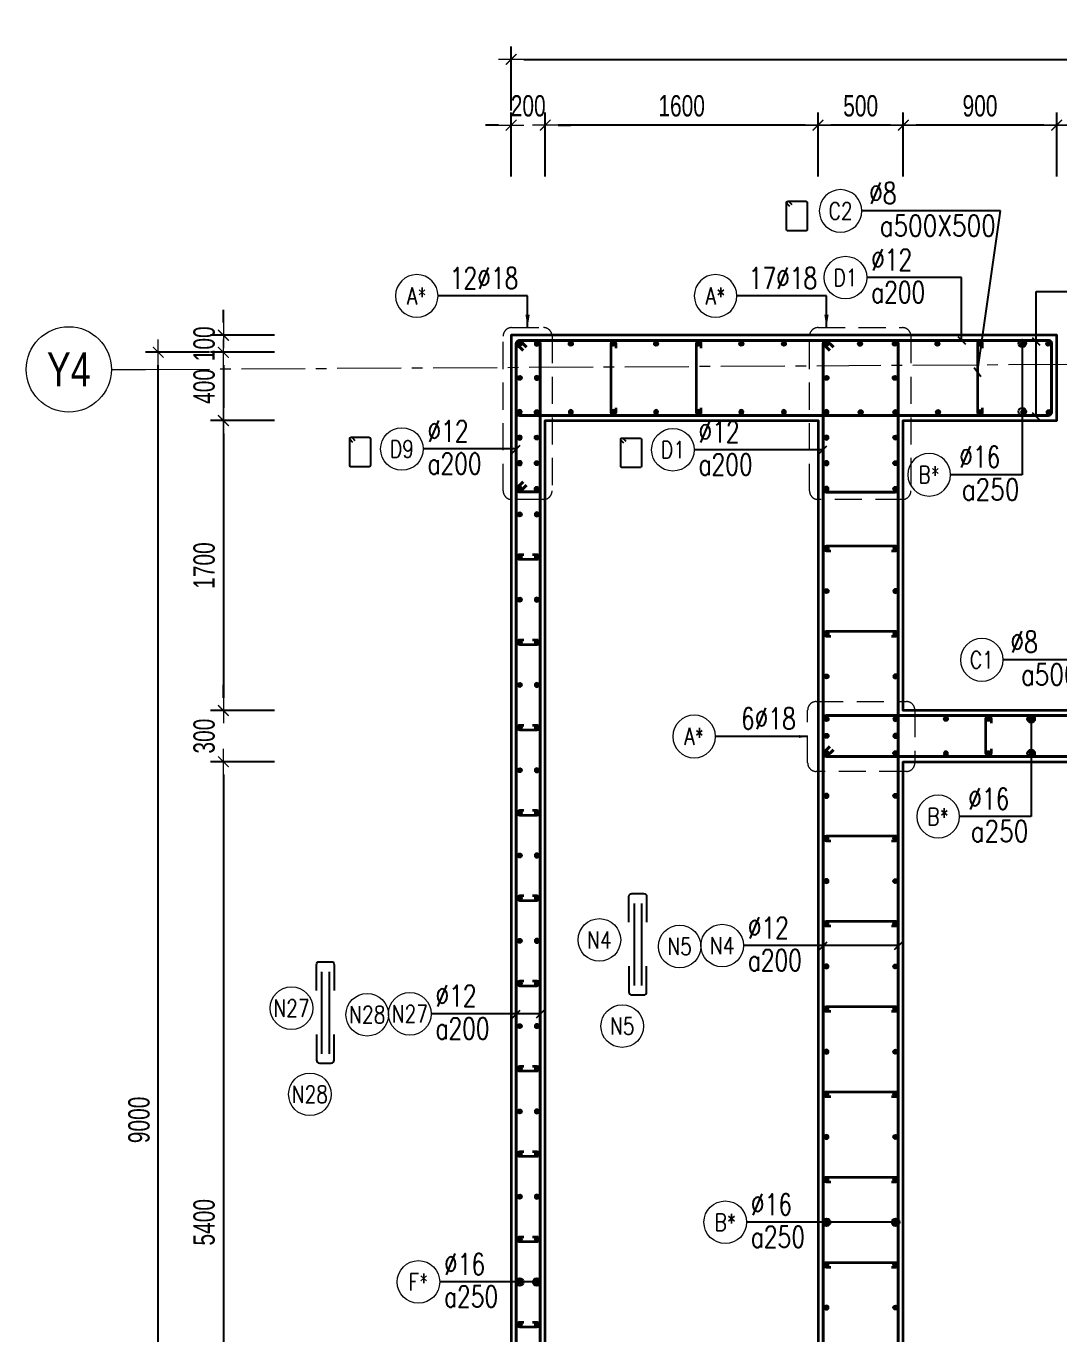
# Model space of a CAD drawing. Header units: millimetres. Extents: x 944027 to 981803, y -83026 to 82675.
# Drawn here: x 944027 to 950084, y 74503 to 82169 of the extents above; entities that cross this region are included whole.
import ezdxf
from ezdxf.enums import TextEntityAlignment as Align

# ---------------------------------------------------------------- set-up
doc = ezdxf.new("R2010")
doc.units = ezdxf.units.MM
doc.header["$MEASUREMENT"] = 0
for name, pattern in [('HIDDEN', [9.525, 6.35, -3.175]), ('HIDDEN2', [4.7625, 3.175, -1.5875]), ('HT_Dim Grid$0$CENTER2', [1.125, 0.75, -0.125, 0.125, -0.125]), ('HT_Grid$0$CENTER2', [1.125, 0.75, -0.125, 0.125, -0.125])]:
    doc.linetypes.add(name, pattern=pattern)
doc.layers.get('0').update_dxf_attribs({"lineweight": 20})
doc.layers.get('Defpoints').update_dxf_attribs({"color": 151, "lineweight": 9})
doc.layers.add('Hidden', color=9, linetype='HIDDEN')
doc.layers.add('Ligature', color=1, linetype='Continuous')
for name, color, linetype, lineweight in [('HT_Dim Grid$0$NDC_S_AXIS', 5, 'HT_Dim Grid$0$CENTER2', 13), ('HT_Dim Grid$0$NDC_S_SYMBOL', 1, 'Continuous', 15), ('HT_Dim Grid$0$NDC_S_TEXT SYMBOL', 7, 'Continuous', 20), ('HT_Grid$0$NDC_S_AXIS', 5, 'HT_Grid$0$CENTER2', 13), ('KC-LEADER', 153, 'Continuous', 18), ('KC-THEP', 6, 'Continuous', 40), ('NDC_S_DIM', 1, 'Continuous', 15), ('NDC_S_HATCH COLUMN AND WALL', 251, 'Continuous', 13), ('NDC_S_HIDDEN', 8, 'HIDDEN2', 13), ('NDC_S_LEADER', 1, 'Continuous', 15), ('NDC_S_REBAR', 4, 'Continuous', 35), ('NDC_S_STIRRUP', 4, 'Continuous', 40), ('NDC_S_VN TEXT', 7, 'Continuous', 20), ('NDC_S_WALL', 6, 'Continuous', 35), ('OF_Core wall_1.2(B1-19F)$0$NDC_S_WALL', 6, 'Continuous', 35)]:
    doc.layers.add(name, color=color, linetype=linetype, lineweight=lineweight)
doc.styles.add('HT_Dim Grid$0$NDC_ANNO', font='', dxfattribs={"width": 0.8})
doc.styles.add('NDC_ARIAL', font='arial.ttf', dxfattribs={"width": 0.85})
doc.styles.add('NDC_DIM', font='', dxfattribs={"width": 0.75})
doc.styles.add('NDC_EN TXT', font='romans.shx', dxfattribs={"width": 0.8})
doc.styles.get('HT_Dim Grid$0$NDC_ANNO').set_extended_font_data('Dotum')
doc.styles.get('NDC_DIM').set_extended_font_data('Dotum')
doc.dimstyles.new('NDC_1-50', dxfattribs={"dimscale": 50, "dimtxt": 2.5, "dimasz": 1, "dimexe": 1.5, "dimexo": 0, "dimgap": 0.8, "dimtad": 1, "dimdec": 0, "dimdsep": 46, "dimtxsty": 'NDC_ARIAL', "dimblk": 'DIMMARK', "dimcen": 49999.938995, "dimdle": 1.5, "dimclrd": 1, "dimclre": 1, "dimclrt": 3, "dimadec": 0, "dimazin": 0, "dimtfac": 1, "dimtdec": 0, "dimtix": 1, "dimtmove": 2, "dimatfit": 3, "dimfxl": 1, "dimarcsym": 0})
doc.dimstyles.new('NDC_dim_30', dxfattribs={"dimscale": 30, "dimtxt": 2.5, "dimasz": 1.5, "dimexe": 1.5, "dimexo": 2.5, "dimgap": 1, "dimtad": 1, "dimdec": 0, "dimzin": 0, "dimdsep": 46, "dimtxsty": 'NDC_DIM', "dimblk": 'DIMMARK', "dimcen": 0.09, "dimdle": 1.2, "dimclrd": 1, "dimclre": 1, "dimclrt": 3, "dimadec": 0, "dimazin": 0, "dimtfac": 1, "dimtdec": 0, "dimtix": 1, "dimtofl": 0, "dimtmove": 0, "dimatfit": 3, "dimfxl": 6, "dimfxlon": 1, "dimtolj": 1, "dimtzin": 0, "dimarcsym": 0})
doc.dimstyles.new('NDC_dim_50', dxfattribs={"dimscale": 50, "dimtxt": 2.5, "dimasz": 1.5, "dimexe": 1.5, "dimexo": 2.5, "dimgap": 1, "dimtad": 1, "dimdec": 0, "dimzin": 0, "dimdsep": 46, "dimtxsty": 'NDC_DIM', "dimblk": 'DIMMARK', "dimcen": 0.09, "dimdle": 1.2, "dimclrd": 1, "dimclre": 1, "dimclrt": 3, "dimadec": 0, "dimazin": 0, "dimtfac": 1, "dimtdec": 0, "dimtix": 1, "dimtofl": 0, "dimtmove": 0, "dimatfit": 3, "dimfxl": 6, "dimfxlon": 1, "dimtolj": 1, "dimtzin": 0, "dimarcsym": 0})

# ---------------------------------------------------------------- blocks, each defined once
blk = doc.blocks.new('THEP')
at = {"layer": 'KC-LEADER', "color": 6}
blk.add_circle((0, 0), 14, dxfattribs=at)
at = {"layer": 'KC-THEP'}
for p, q in [((-14, 0), (14, 0)), ((9.9, 9.9), (-9.9, -9.9)), ((-9.9, 9.9), (9.9, -9.9)), ((0, 14), (0, -14))]:
    blk.add_line(p, q, dxfattribs=at)
blk = doc.blocks.new('A$C7BC65A55')
at = {"layer": 'Ligature'}
for p, q in [((-15.2, 372, 0), (-15.2, 38.5, 0)), ((15.2, 372, 0), (15.2, 38.5, 0))]:
    blk.add_line(p, q, dxfattribs=at)
for points in [[(-36.2, 296.5), (-36.2, 400.9, -0.414214), (-24, 413.1), (24, 413.1, -0.414214), (36.2, 400.9), (36.2, 296.5)], [(-36.2, 116.5), (-36.2, 12.2, 0.414214), (-24, 0), (24, 0, 0.414214), (36.2, 12.2), (36.2, 116.5)]]:
    blk.add_lwpolyline(points, format="xyb", dxfattribs=at)
blk = doc.blocks.new('DIMMARK')
at = {"layer": 'NDC_S_DIM', "color": 1}
blk.add_line((-1.5, 0), (1, 0), dxfattribs=at)
at = {"layer": 'NDC_S_DIM', "color": 2, "const_width": 0.1}
blk.add_lwpolyline([(-0.42, -0.42), (0.42, 0.42)], dxfattribs=at)
blk = doc.blocks.new('*U11')
blk.add_circle((-2.5, 0), 2.5)
at = {"layer": 'NDC_S_VN TEXT', "color": 3, "style": 'NDC_EN TXT', "width": 0.75}
for tag, p in [('DK1', (0.5, 0.85)), ('KC1', (0.5, -2.97))]:
    blk.add_attdef(tag, p, '', height=2.5, dxfattribs=at)
at = {"layer": 'NDC_S_VN TEXT', "color": 7, "style": 'NDC_EN TXT', "width": 0.8}
blk.add_attdef('SH2', text='', height=2, dxfattribs=at).set_placement((-2.5, 0), align=Align.MIDDLE)
blk = doc.blocks.new('*U9')
blk.add_circle((2.5, 0), 2.5)
at = {"layer": 'NDC_S_VN TEXT', "color": 3, "style": 'NDC_EN TXT', "width": 0.75}
blk.add_attdef('DK2', text='', height=2.5, dxfattribs=at).set_placement((-0.85, 0.85), align=Align.RIGHT)
at = {"layer": 'NDC_S_VN TEXT', "color": 7, "style": 'NDC_EN TXT', "width": 0.8}
blk.add_attdef('SH3', text='', height=2, dxfattribs=at).set_placement((2.5, 0), align=Align.MIDDLE)
blk = doc.blocks.new('*U10')
blk.add_circle((2.5, 0), 2.5)
at = {"layer": 'NDC_S_VN TEXT', "color": 3, "style": 'NDC_EN TXT'}
for tag, width, p in [('DK2', 0.75, (-0.85, 0.85)), ('KC2', 0.8, (-0.85, -2.97))]:
    blk.add_attdef(tag, text='', height=2.5, dxfattribs=dict(at, width=width)).set_placement(p, align=Align.RIGHT)
at = {"layer": 'NDC_S_VN TEXT', "color": 7, "style": 'NDC_EN TXT', "width": 0.8}
blk.add_attdef('SH3', text='', height=2, dxfattribs=at).set_placement((2.5, 0), align=Align.MIDDLE)
blk = doc.blocks.new('*D74')
at = {"layer": 'Defpoints', "color": 0, "transparency": 16777216}
for p in [(945183.5, 80357), (948671.5, 80357), (948686.8, 80257)]:
    blk.add_point(p, dxfattribs=at)
at = {"layer": 'NDC_S_DIM', "color": 1, "lineweight": -2, "transparency": 16777216}
for p, q in [((945183.5, 80432), (945183.5, 80507)), ((945483.5, 80357), (945108.5, 80357)), ((945483.5, 80257), (945108.5, 80257)), ((945183.5, 80182), (945183.5, 80107))]:
    blk.add_line(p, q, dxfattribs=at)
at = {"layer": 'NDC_S_DIM', "color": 1, "lineweight": -2, "transparency": 16777216, "xscale": 75, "yscale": 75, "zscale": 75}
for p, rotation in [((945183.5, 80357), 270), ((945183.5, 80257), 90)]:
    blk.add_blockref('DIMMARK', p, dxfattribs=dict(at, rotation=rotation))
at = {"layer": 'NDC_S_DIM', "color": 3, "transparency": 16777216, "insert": (945070.9, 80307), "char_height": 125, "attachment_point": 5, "rotation": 90, "style": 'NDC_DIM'}
blk.add_mtext('\\A1;100', dxfattribs=at)
blk = doc.blocks.new('*D54')
at = {"layer": 'Defpoints', "color": 0, "transparency": 16777216}
for p in [(944801.6, 80257), (948686.8, 80257), (948410.3, 71257)]:
    blk.add_point(p, dxfattribs=at)
at = {"layer": 'NDC_S_DIM', "color": 1, "lineweight": -2, "transparency": 16777216}
for p, q in [((945101.6, 80257), (944726.6, 80257)), ((944801.6, 71332), (944801.6, 80182)), ((945101.6, 71257), (944726.6, 71257))]:
    blk.add_line(p, q, dxfattribs=at)
at = {"layer": 'NDC_S_DIM', "color": 1, "lineweight": -2, "transparency": 16777216, "xscale": 75, "yscale": 75, "zscale": 75}
for p, rotation in [((944801.6, 80257), 90), ((944801.6, 71257), 270)]:
    blk.add_blockref('DIMMARK', p, dxfattribs=dict(at, rotation=rotation))
at = {"layer": 'NDC_S_DIM', "color": 3, "transparency": 16777216, "insert": (944689, 75757), "char_height": 125, "attachment_point": 5, "rotation": 90, "style": 'NDC_DIM'}
blk.add_mtext('\\A1;9000', dxfattribs=at)
blk = doc.blocks.new('*D69')
at = {"layer": 'Defpoints', "color": 0, "transparency": 16777216}
for p in [(950871.8, 81588.7), (950071.5, 80327), (950871.8, 80327)]:
    blk.add_point(p, dxfattribs=at)
at = {"layer": 'NDC_S_DIM', "color": 1, "lineweight": -2, "transparency": 16777216}
for p, q in [((950071.5, 81288.7), (950071.5, 81663.7)), ((950871.8, 81288.7), (950871.8, 81663.7)), ((950146.5, 81588.7), (950796.8, 81588.7))]:
    blk.add_line(p, q, dxfattribs=at)
at = {"layer": 'NDC_S_DIM', "color": 1, "lineweight": -2, "transparency": 16777216, "xscale": 75, "yscale": 75, "zscale": 75, "rotation": 180}
blk.add_blockref('DIMMARK', (950071.5, 81588.7), dxfattribs=at)
at = {"layer": 'NDC_S_DIM', "color": 1, "lineweight": -2, "transparency": 16777216, "xscale": 75, "yscale": 75, "zscale": 75}
blk.add_blockref('DIMMARK', (950871.8, 81588.7), dxfattribs=at)
at = {"layer": 'NDC_S_DIM', "color": 3, "transparency": 16777216, "insert": (950471.7, 81701.3), "char_height": 125, "attachment_point": 5, "style": 'NDC_DIM'}
blk.add_mtext('\\A1;800', dxfattribs=at)
blk = doc.blocks.new('*D71')
at = {"layer": 'Defpoints', "color": 0, "transparency": 16777216}
for p in [(957471.5, 81974.6), (957471.5, 81071.5), (946871.5, 80277.3)]:
    blk.add_point(p, dxfattribs=at)
at = {"layer": 'NDC_S_DIM', "color": 1, "lineweight": -2, "transparency": 16777216}
for p, q in [((946871.5, 81674.6), (946871.5, 82049.6)), ((957471.5, 81674.6), (957471.5, 82049.6)), ((946946.5, 81974.6), (957396.5, 81974.6))]:
    blk.add_line(p, q, dxfattribs=at)
at = {"layer": 'NDC_S_DIM', "color": 1, "lineweight": -2, "transparency": 16777216, "xscale": 75, "yscale": 75, "zscale": 75, "rotation": 180}
blk.add_blockref('DIMMARK', (946871.5, 81974.6), dxfattribs=at)
at = {"layer": 'NDC_S_DIM', "color": 1, "lineweight": -2, "transparency": 16777216, "xscale": 75, "yscale": 75, "zscale": 75}
blk.add_blockref('DIMMARK', (957471.5, 81974.6), dxfattribs=at)
at = {"layer": 'NDC_S_DIM', "color": 3, "transparency": 16777216, "insert": (952171.5, 82087.1), "char_height": 125, "attachment_point": 5, "style": 'NDC_DIM'}
blk.add_mtext('\\A1;10600', dxfattribs=at)
blk = doc.blocks.new('*D63')
at = {"layer": 'Defpoints', "color": 0, "ltscale": 200, "transparency": 16777216}
for p in [(949171.5, 81588.7), (950071.5, 80327), (949171.5, 79857)]:
    blk.add_point(p, dxfattribs=at)
at = {"layer": 'NDC_S_DIM', "color": 1, "lineweight": -2, "ltscale": 200, "transparency": 16777216}
for p, q in [((949171.5, 81288.7), (949171.5, 81663.7)), ((950071.5, 81288.7), (950071.5, 81663.7)), ((949996.5, 81588.7), (949246.5, 81588.7))]:
    blk.add_line(p, q, dxfattribs=at)
at = {"layer": 'NDC_S_DIM', "color": 1, "lineweight": -2, "ltscale": 200, "transparency": 16777216, "xscale": 75, "yscale": 75, "zscale": 75, "rotation": 180}
blk.add_blockref('DIMMARK', (949171.5, 81588.7), dxfattribs=at)
at = {"layer": 'NDC_S_DIM', "color": 1, "lineweight": -2, "ltscale": 200, "transparency": 16777216, "xscale": 75, "yscale": 75, "zscale": 75}
blk.add_blockref('DIMMARK', (950071.5, 81588.7), dxfattribs=at)
at = {"layer": 'NDC_S_DIM', "color": 3, "ltscale": 200, "transparency": 16777216, "insert": (949621.5, 81701.3), "char_height": 125, "attachment_point": 5, "style": 'NDC_DIM'}
blk.add_mtext('\\A1;900', dxfattribs=at)
blk = doc.blocks.new('*D64')
at = {"layer": 'Defpoints', "color": 0, "ltscale": 200, "transparency": 16777216}
for p in [(948671.5, 81588.7), (948671.5, 79857), (949171.5, 79857)]:
    blk.add_point(p, dxfattribs=at)
at = {"layer": 'NDC_S_DIM', "color": 1, "lineweight": -2, "ltscale": 200, "transparency": 16777216}
for p, q in [((948671.5, 81288.7), (948671.5, 81663.7)), ((949171.5, 81288.7), (949171.5, 81663.7)), ((949096.5, 81588.7), (948746.5, 81588.7))]:
    blk.add_line(p, q, dxfattribs=at)
at = {"layer": 'NDC_S_DIM', "color": 1, "lineweight": -2, "ltscale": 200, "transparency": 16777216, "xscale": 75, "yscale": 75, "zscale": 75, "rotation": 180}
blk.add_blockref('DIMMARK', (948671.5, 81588.7), dxfattribs=at)
at = {"layer": 'NDC_S_DIM', "color": 1, "lineweight": -2, "ltscale": 200, "transparency": 16777216, "xscale": 75, "yscale": 75, "zscale": 75}
blk.add_blockref('DIMMARK', (949171.5, 81588.7), dxfattribs=at)
at = {"layer": 'NDC_S_DIM', "color": 3, "ltscale": 200, "transparency": 16777216, "insert": (948921.5, 81701.3), "char_height": 125, "attachment_point": 5, "style": 'NDC_DIM'}
blk.add_mtext('\\A1;500', dxfattribs=at)
blk = doc.blocks.new('*U22')
at = {"layer": 'HT_Dim Grid$0$NDC_S_SYMBOL'}
blk.add_line((5, 0), (9, 0), dxfattribs=at)
blk.add_circle((0, 0), 5, dxfattribs=at)
at = {"layer": 'HT_Dim Grid$0$NDC_S_TEXT SYMBOL', "color": 7, "style": 'HT_Dim Grid$0$NDC_ANNO', "width": 0.8}
blk.add_attdef('GRID', text='', height=4, rotation=270, dxfattribs=at).set_placement((0, 0), align=Align.MIDDLE)
blk = doc.blocks.new('*D43')
at = {"layer": 'Defpoints', "color": 0, "ltscale": 200, "transparency": 16777216}
for p in [(948686.8, 80257), (945183.5, 79857), (949171.5, 79857)]:
    blk.add_point(p, dxfattribs=at)
at = {"layer": 'NDC_S_DIM', "color": 1, "lineweight": -2, "ltscale": 200, "transparency": 16777216}
for p, q in [((945483.5, 80257), (945108.5, 80257)), ((945183.5, 80182), (945183.5, 79932)), ((945483.5, 79857), (945108.5, 79857))]:
    blk.add_line(p, q, dxfattribs=at)
at = {"layer": 'NDC_S_DIM', "color": 1, "lineweight": -2, "ltscale": 200, "transparency": 16777216, "xscale": 75, "yscale": 75, "zscale": 75}
for p, rotation in [((945183.5, 80257), 90), ((945183.5, 79857), 270)]:
    blk.add_blockref('DIMMARK', p, dxfattribs=dict(at, rotation=rotation))
at = {"layer": 'NDC_S_DIM', "color": 3, "ltscale": 200, "transparency": 16777216, "insert": (945070.9, 80057), "char_height": 125, "attachment_point": 5, "rotation": 90, "style": 'NDC_DIM'}
blk.add_mtext('\\A1;400', dxfattribs=at)
blk = doc.blocks.new('*D44')
at = {"layer": 'Defpoints', "color": 0, "ltscale": 200, "transparency": 16777216}
for p in [(949171.5, 79857), (945183.5, 78157), (949171.5, 78157)]:
    blk.add_point(p, dxfattribs=at)
at = {"layer": 'NDC_S_DIM', "color": 1, "lineweight": -2, "ltscale": 200, "transparency": 16777216}
for p, q in [((945483.5, 79857), (945108.5, 79857)), ((945183.5, 79782), (945183.5, 78232)), ((945483.5, 78157), (945108.5, 78157))]:
    blk.add_line(p, q, dxfattribs=at)
at = {"layer": 'NDC_S_DIM', "color": 1, "lineweight": -2, "ltscale": 200, "transparency": 16777216, "xscale": 75, "yscale": 75, "zscale": 75}
for p, rotation in [((945183.5, 79857), 90), ((945183.5, 78157), 270)]:
    blk.add_blockref('DIMMARK', p, dxfattribs=dict(at, rotation=rotation))
at = {"layer": 'NDC_S_DIM', "color": 3, "ltscale": 200, "transparency": 16777216, "insert": (945070.9, 79007), "char_height": 125, "attachment_point": 5, "rotation": 90, "style": 'NDC_DIM'}
blk.add_mtext('\\A1;1700', dxfattribs=at)
blk = doc.blocks.new('*D45')
at = {"layer": 'Defpoints', "color": 0, "ltscale": 200, "transparency": 16777216}
for p in [(949171.5, 78157), (945183.5, 77857), (949171.5, 77857)]:
    blk.add_point(p, dxfattribs=at)
at = {"layer": 'NDC_S_DIM', "color": 1, "lineweight": -2, "ltscale": 200, "transparency": 16777216}
for p, q in [((945183.5, 78232), (945183.5, 78307)), ((945483.5, 78157), (945108.5, 78157)), ((945483.5, 77857), (945108.5, 77857)), ((945183.5, 77782), (945183.5, 77707))]:
    blk.add_line(p, q, dxfattribs=at)
at = {"layer": 'NDC_S_DIM', "color": 1, "lineweight": -2, "ltscale": 200, "transparency": 16777216, "xscale": 75, "yscale": 75, "zscale": 75}
for p, rotation in [((945183.5, 78157), 270), ((945183.5, 77857), 90)]:
    blk.add_blockref('DIMMARK', p, dxfattribs=dict(at, rotation=rotation))
at = {"layer": 'NDC_S_DIM', "color": 3, "ltscale": 200, "transparency": 16777216, "insert": (945070.9, 78007), "char_height": 125, "attachment_point": 5, "rotation": 90, "style": 'NDC_DIM'}
blk.add_mtext('\\A1;300', dxfattribs=at)
blk = doc.blocks.new('*D46')
at = {"layer": 'Defpoints', "color": 0, "ltscale": 200, "transparency": 16777216}
for p in [(949171.5, 77857), (945183.5, 72457), (949171.5, 72457)]:
    blk.add_point(p, dxfattribs=at)
at = {"layer": 'NDC_S_DIM', "color": 1, "lineweight": -2, "ltscale": 200, "transparency": 16777216}
for p, q in [((945483.5, 77857), (945108.5, 77857)), ((945183.5, 77782), (945183.5, 72532)), ((945483.5, 72457), (945108.5, 72457))]:
    blk.add_line(p, q, dxfattribs=at)
at = {"layer": 'NDC_S_DIM', "color": 1, "lineweight": -2, "ltscale": 200, "transparency": 16777216, "xscale": 75, "yscale": 75, "zscale": 75}
for p, rotation in [((945183.5, 77857), 90), ((945183.5, 72457), 270)]:
    blk.add_blockref('DIMMARK', p, dxfattribs=dict(at, rotation=rotation))
at = {"layer": 'NDC_S_DIM', "color": 3, "ltscale": 200, "transparency": 16777216, "insert": (945070.9, 75157), "char_height": 125, "attachment_point": 5, "rotation": 90, "style": 'NDC_DIM'}
blk.add_mtext('\\A1;5400', dxfattribs=at)
blk = doc.blocks.new('*U75')
at = {"layer": 'NDC_S_REBAR'}
blk.add_lwpolyline([(25, 15), (50, 15, -1), (50, -15), (-50, -15, -1), (-50, 15), (-25, 15)], format="xyb", dxfattribs=at)
blk = doc.blocks.new('*U76')
at = {"layer": 'NDC_S_HATCH COLUMN AND WALL', "color": 0, "linetype": 'ByBlock', "lineweight": -2, "transparency": 16777216}
for p in [(0, 6500), (0, 6000), (0, 5500), (0, 5000), (0, 4500), (0, 4000), (0, 3500), (0, 3000), (0, 2500), (0, 2000), (0, 1500), (0, 1000), (0, 500), (0, 0)]:
    blk.add_blockref('*U75', p, dxfattribs=at)
blk = doc.blocks.new('*D781')
at = {"layer": 'Defpoints', "color": 0, "ltscale": 200, "transparency": 16777216}
for p in [(947071.5, 81588.7), (947071.5, 79857), (948671.5, 79857)]:
    blk.add_point(p, dxfattribs=at)
at = {"layer": 'NDC_S_DIM', "color": 1, "lineweight": -2, "ltscale": 200, "transparency": 16777216}
for p, q in [((947071.5, 81288.7), (947071.5, 81663.7)), ((948671.5, 81288.7), (948671.5, 81663.7)), ((948596.5, 81588.7), (947146.5, 81588.7))]:
    blk.add_line(p, q, dxfattribs=at)
at = {"layer": 'NDC_S_DIM', "color": 1, "lineweight": -2, "ltscale": 200, "transparency": 16777216, "xscale": 75, "yscale": 75, "zscale": 75, "rotation": 180}
blk.add_blockref('DIMMARK', (947071.5, 81588.7), dxfattribs=at)
at = {"layer": 'NDC_S_DIM', "color": 1, "lineweight": -2, "ltscale": 200, "transparency": 16777216, "xscale": 75, "yscale": 75, "zscale": 75}
blk.add_blockref('DIMMARK', (948671.5, 81588.7), dxfattribs=at)
at = {"layer": 'NDC_S_DIM', "color": 3, "ltscale": 200, "transparency": 16777216, "insert": (947871.5, 81701.3), "char_height": 125, "attachment_point": 5, "style": 'NDC_DIM'}
blk.add_mtext('\\A1;1600', dxfattribs=at)
blk = doc.blocks.new('*D782')
at = {"layer": 'Defpoints', "color": 0, "ltscale": 200, "transparency": 16777216}
for p in [(946871.5, 81588.7), (946871.5, 79857), (947071.5, 79857)]:
    blk.add_point(p, dxfattribs=at)
at = {"layer": 'NDC_S_DIM', "color": 1, "lineweight": -2, "ltscale": 200, "transparency": 16777216}
for p, q in [((946871.5, 81288.7), (946871.5, 81663.7)), ((947071.5, 81288.7), (947071.5, 81663.7)), ((946796.5, 81588.7), (946721.5, 81588.7)), ((947146.5, 81588.7), (947221.5, 81588.7))]:
    blk.add_line(p, q, dxfattribs=at)
at = {"layer": 'NDC_S_DIM', "color": 1, "lineweight": -2, "ltscale": 200, "transparency": 16777216, "xscale": 75, "yscale": 75, "zscale": 75}
blk.add_blockref('DIMMARK', (946871.5, 81588.7), dxfattribs=at)
at = {"layer": 'NDC_S_DIM', "color": 1, "lineweight": -2, "ltscale": 200, "transparency": 16777216, "xscale": 75, "yscale": 75, "zscale": 75, "rotation": 180}
blk.add_blockref('DIMMARK', (947071.5, 81588.7), dxfattribs=at)
at = {"layer": 'NDC_S_DIM', "color": 3, "ltscale": 200, "transparency": 16777216, "insert": (946971.5, 81701.3), "char_height": 125, "attachment_point": 5, "style": 'NDC_DIM'}
blk.add_mtext('\\A1;200', dxfattribs=at)

msp = doc.modelspace()

# ---------------------------------------------------------------- linework, layer by layer
for centre in [(947388.8, 76812), (947859.8, 76773.9), (945583, 76412), (946027.4, 76373.9), (947523.3, 76307), (945690.9, 75907)]:
    msp.add_circle(centre, 125)
at = {"layer": 'HT_Grid$0$NDC_S_AXIS', "ltscale": 500}
msp.add_line((944726.6, 80157), (962802.4, 80257), dxfattribs=at)
at = {"layer": 'Ligature'}
for points in [[(948505.7, 81112.6), (948489.7, 81128.5, -0.668179), (948495.5, 81142.5), (948600.1, 81142.5, -0.414214), (948608.3, 81134.3), (948608.3, 80977.2, -0.414214), (948600.1, 80969), (948495.5, 80969, -0.414214), (948487.3, 80977.2), (948487.3, 81134.3, -0.668179), (948501.3, 81140.1), (948517.2, 81124.1)], [(945943, 79729.3), (945927, 79745.2, -0.668179), (945932.8, 79759.2), (946037.4, 79759.2, -0.414214), (946045.6, 79751), (946045.6, 79593.9, -0.414214), (946037.4, 79585.7), (945932.8, 79585.7, -0.414214), (945924.6, 79593.9), (945924.6, 79751, -0.668179), (945938.5, 79756.8), (945954.5, 79740.8)], [(947532.6, 79724.7), (947516.6, 79740.7, -0.668179), (947522.4, 79754.6), (947627, 79754.6, -0.414214), (947635.2, 79746.5), (947635.2, 79589.4, -0.414214), (947627, 79581.2), (947522.4, 79581.2, -0.414214), (947514.2, 79589.4), (947514.2, 79746.5, -0.668179), (947528.2, 79752.2), (947544.1, 79736.3)]]:
    msp.add_lwpolyline(points, format="xyb", dxfattribs=at)
at = {"layer": 'NDC_S_HIDDEN', "ltscale": 50}
for points in [[(946874.4, 80401.9), (947061.5, 80401.9, -0.414214), (947111.5, 80351.9), (947111.5, 79444.5, -0.414214), (947061.5, 79394.5), (946874.4, 79394.5, -0.414214), (946824.4, 79444.5), (946824.4, 80351.9, -0.414214)], [(948671.4, 80401.9), (949166.4, 80401.9, -0.414214), (949216.4, 80351.9), (949216.4, 79444.5, -0.414214), (949166.4, 79394.5), (948671.4, 79394.5, -0.414214), (948621.4, 79444.5), (948621.4, 80351.9, -0.414214)], [(948660.6, 78209.4), (949189.5, 78209.4, -0.414214), (949239.5, 78159.4), (949239.5, 77850.1, -0.414214), (949189.5, 77800.1), (948660.6, 77800.1, -0.414214), (948610.6, 77850.1), (948610.6, 78159.4, -0.414214)]]:
    msp.add_lwpolyline(points, format="xyb", close=True, dxfattribs=at)
at = {"layer": 'NDC_S_REBAR'}
for points in [[(947486.6, 80282), (947486.6, 80307, 1), (947456.6, 80307), (947456.6, 79907, 1), (947486.6, 79907), (947486.6, 79932)], [(947986.6, 80282), (947986.6, 80307, 1), (947956.6, 80307), (947956.6, 79907, 1), (947986.6, 79907), (947986.6, 79932)], [(949636.5, 80282), (949636.5, 80307, 1), (949606.5, 80307), (949606.5, 79907, 1), (949636.5, 79907), (949636.5, 79932)], [(948746.5, 79092), (948721.5, 79092, -1), (948721.5, 79122), (949126.9, 79122, -1), (949126.9, 79092), (949101.9, 79092)], [(948746.5, 78592), (948721.5, 78592, -1), (948721.5, 78622), (949126.9, 78622, -1), (949126.9, 78592), (949101.9, 78592)], [(949686.5, 77933.3), (949686.5, 77908.3, -1), (949656.5, 77908.3), (949656.5, 78108.3, -1), (949686.5, 78108.3), (949686.5, 78083.3)], [(948746.5, 77392), (948721.5, 77392, -1), (948721.5, 77422), (949126.9, 77422, -1), (949126.9, 77392), (949101.9, 77392)], [(948746.5, 76892), (948721.5, 76892, -1), (948721.5, 76922), (949126.9, 76922, -1), (949126.9, 76892), (949101.9, 76892)], [(948746.5, 76392), (948721.5, 76392, -1), (948721.5, 76422), (949126.9, 76422, -1), (949126.9, 76392), (949101.9, 76392)], [(948746.5, 75892), (948721.5, 75892, -1), (948721.5, 75922), (949126.9, 75922, -1), (949126.9, 75892), (949101.9, 75892)], [(948746.5, 75392), (948721.5, 75392, -1), (948721.5, 75422), (949126.9, 75422, -1), (949126.9, 75392), (949101.9, 75392)], [(948746.5, 74892), (948721.5, 74892, -1), (948721.5, 74922), (949126.9, 74922, -1), (949126.9, 74892), (949101.9, 74892)]]:
    msp.add_lwpolyline(points, format="xyb", dxfattribs=at)
at = {"layer": 'NDC_S_STIRRUP'}
for points in [[(946961.5, 80287), (946921.5, 80327, 0.414214), (946901.5, 80307), (946901.5, 79907, 0.414214), (946921.5, 79887), (950021.5, 79887, 0.414214), (950041.5, 79907), (950041.5, 80307, 0.414214), (950021.5, 80327), (946921.5, 80327, 0.414214), (946901.5, 80307), (946941.5, 80267)], [(946941.5, 79498.2), (946901.5, 79458.2, 0.414214), (946921.5, 79438.2), (947021.5, 79438.2, 0.414214), (947041.5, 79458.2), (947041.5, 80307, 0.414214), (947021.5, 80327), (946921.5, 80327, 0.414214), (946901.5, 80307), (946901.5, 79458.2, 0.414214), (946921.5, 79438.2), (946961.5, 79478.2)], [(946941.5, 80267), (946901.5, 80307, -0.414214), (946921.5, 80327), (947021.5, 80327, -0.414214), (947041.5, 80307), (947041.5, 71207, -0.414214), (947021.5, 71187), (946921.5, 71187, -0.414214), (946901.5, 71207), (946901.5, 80307, -0.414214), (946921.5, 80327), (946961.5, 80287)], [(948741.5, 80267), (948701.5, 80307, -0.414214), (948721.5, 80327), (949121.5, 80327, -0.414214), (949141.5, 80307), (949141.5, 79457.2, -0.414214), (949121.5, 79437.2), (948721.5, 79437.2, -0.414214), (948701.5, 79457.2), (948701.5, 80307, -0.414214), (948721.5, 80327), (948761.5, 80287)], [(948741.5, 80267), (948701.5, 80307, -0.414214), (948721.5, 80327), (949121.5, 80327, -0.414214), (949141.5, 80307), (949141.5, 71207, -0.414214), (949121.5, 71187), (948721.5, 71187, -0.414214), (948701.5, 71207), (948701.5, 80307, -0.414214), (948721.5, 80327), (948761.5, 80287)], [(948761.5, 77927), (948721.5, 77887, -0.414214), (948701.5, 77907), (948701.5, 78107, -0.414214), (948721.5, 78127), (953321.5, 78127, -0.414214), (953341.5, 78107), (953341.5, 77907, -0.414358), (953321.5, 77887), (948721.5, 77887, -0.414214), (948701.5, 77907), (948741.5, 77947)]]:
    msp.add_lwpolyline(points, format="xyb", dxfattribs=at)
at = {"layer": 'NDC_S_WALL'}
for points in [[(957871.5, 77957), (955071.5, 77957), (955071.5, 79857), (956121.5, 79857), (956121.5, 80357), (950871.5, 80357), (950871.5, 79857), (953071.5, 79857), (953071.5, 78157), (949171.5, 78157), (949171.5, 79857), (950071.5, 79857), (950071.5, 80357), (946871.5, 80357), (946871.5, 71157)], [(947071.5, 71657), (947071.5, 79857), (948671.5, 79857), (948671.5, 71657)], [(949171.5, 72457), (949171.5, 77857), (951871.5, 77857), (951871.5, 77207), (952171.5, 77207), (952171.5, 77857), (953371.5, 77857), (953371.5, 79857), (954771.5, 79857), (954771.5, 73257)]]:
    msp.add_lwpolyline(points, dxfattribs=at)

# ---------------------------------------------------------------- block references
at = {"layer": 'Hidden', "xscale": 1.44, "yscale": 1.44, "zscale": 1.44}
for p in [(947613.9, 76489.7, 0), (945781.5, 76089.7, 0)]:
    msp.add_blockref('A$C7BC65A55', p, dxfattribs=at)
at = {"layer": 'HT_Dim Grid$0$NDC_S_AXIS'}
ref = msp.add_blockref('*U22', (944276.6, 80157), dxfattribs=dict(at, xscale=50, yscale=50, zscale=150))
ref.add_attrib('GRID', 'Y4', dxfattribs={"layer": 'HT_Dim Grid$0$NDC_S_TEXT SYMBOL', "color": 7, "height": 200, "style": 'HT_Dim Grid$0$NDC_ANNO', "width": 0.8}).set_placement((944276.6, 80157), align=Align.MIDDLE)
at = {"layer": 'KC-THEP'}
for p, rotation in [((946921.5, 80307), 9.668564436380946), ((947221.5, 80307), 9.668564436380946), ((947471.5, 80307), 9.668564436380946), ((947721.5, 80307), 9.668564436380946), ((947971.5, 80307), 9.668564436380946), ((948221.5, 80307), 9.668564436380946), ((948471.5, 80307), 9.668564436380946), ((948721.5, 80307), 9.668564436380946), ((948917.9, 80306.4), 9.66856443638095), ((949121.5, 80307), 9.66856443638095), ((949371.5, 80307), 9.66856443638095), ((949621.5, 80307), 9.66856443638095), ((949871.5, 80307), 9.66856443638095), ((950021.5, 80307), 9.66856443638095), ((946921.5, 80107), 9.668564436380946), ((948721.5, 80107), 9.668564436380946), ((949121.5, 80107), 9.66856443638095), ((947021.5, 79907), 189.6685644363809), ((948921.4, 79906.4), 9.66856443638095), ((949125, 79907), 9.66856443638095), ((949375, 79907), 9.66856443638095), ((949625, 79907), 9.66856443638095), ((949875, 79907), 9.66856443638095), ((950025, 79907), 9.66856443638095), ((947021.5, 79757), 189.6685644363809), ((949125, 79757), 9.66856443638095), ((947021.5, 79607), 189.6685644363809), ((949125, 79607), 9.66856443638095), ((947021.5, 79457), 189.6685644363809), ((949125, 79457), 9.66856443638095), ((946921.5, 79307), 9.668564436380946), ((948721.5, 79107), 9.668564436380946), ((946921.5, 79057), 9.668564436380946), ((946921.5, 78807), 9.668564436380946), ((948721.5, 78857), 9.668564436380946), ((948721.5, 78607), 9.668564436380946), ((946921.5, 78557), 9.668564436380946), ((948721.5, 78357), 9.668564436380946), ((946921.5, 78307), 9.668564436380946), ((948721.5, 78107), 9.668564436380946), ((949421.5, 78108.3), 189.6685644363809), ((949671.5, 78108.3), 189.6685644363809), ((949921.5, 78108.3), 189.6685644363809), ((946921.5, 78057), 9.668564436380946), ((948721.5, 78008.8), 9.668564436380946), ((949125, 77907), 9.668564436380926), ((946921.5, 77807), 9.668564436380946), ((949125, 77657), 9.668564436380926), ((946921.5, 77557), 9.668564436380946), ((949125, 77407), 9.668564436380926), ((946921.5, 77307), 9.668564436380946), ((949125, 77157), 9.668564436380926), ((946921.5, 77057), 9.668564436380946), ((949125, 76907), 9.668564436380926), ((946921.5, 76807), 9.668564436380946), ((949125, 76657), 9.668564436380926), ((946921.5, 76557), 9.668564436380946), ((949125, 76407), 9.668564436380926), ((946921.5, 76307), 9.668564436380946), ((949125, 76157), 9.668564436380926), ((946921.5, 76057), 9.668564436380946), ((949125, 75907), 9.668564436380926), ((946921.5, 75807), 9.668564436380946), ((949125, 75657), 9.668564436380926), ((946921.5, 75557), 9.668564436380946), ((949125, 75407), 9.668564436380926), ((946921.5, 75307), 9.668564436380946), ((949125, 75157), 9.668564436380926), ((946921.5, 75057), 9.668564436380946), ((949125, 74907), 9.668564436380926), ((946921.5, 74807), 9.668564436380946), ((949125, 74657), 9.668564436380926), ((946921.5, 74557), 9.668564436380946)]:
    msp.add_blockref('THEP', p, dxfattribs=dict(at, rotation=rotation))
at = {"layer": 'KC-THEP', "xscale": -1}
for p, rotation in [((947021.5, 80307), 350.3314355636191), ((947021.5, 80107), 350.3314355636191), ((946921.5, 79907), 170.331435563619), ((947221.5, 79907), 170.331435563619), ((947471.5, 79907), 170.331435563619), ((947721.5, 79907), 170.331435563619), ((947971.5, 79907), 170.331435563619), ((948221.5, 79907), 170.331435563619), ((948471.5, 79907), 170.331435563619), ((948721.5, 79907), 170.331435563619), ((946921.5, 79757), 170.331435563619), ((948721.5, 79757), 170.331435563619), ((946921.5, 79607), 170.331435563619), ((948721.5, 79607), 170.331435563619), ((946921.5, 79457), 170.331435563619), ((948721.5, 79457), 170.331435563619), ((947021.5, 79307), 350.3314355636191), ((949125, 79107), 170.331435563619), ((947021.5, 79057), 350.3314355636191), ((947021.5, 78807), 350.3314355636191), ((949125, 78857), 170.331435563619), ((949125, 78607), 170.331435563619), ((947021.5, 78557), 350.3314355636191), ((949125, 78357), 170.331435563619), ((947021.5, 78307), 350.3314355636191), ((949125, 78107), 170.331435563619), ((947021.5, 78057), 350.3314355636191), ((949125, 78008.8), 170.331435563619), ((948721.5, 77907), 170.331435563619), ((949421.5, 77905.2), 350.3314355636191), ((949671.5, 77905.2), 350.3314355636191), ((949921.5, 77905.2), 350.3314355636191), ((947021.5, 77807), 350.3314355636191), ((948721.5, 77657), 170.331435563619), ((947021.5, 77557), 350.3314355636191), ((948721.5, 77407), 170.331435563619), ((947021.5, 77307), 350.3314355636191), ((948721.5, 77157), 170.331435563619), ((947021.5, 77057), 350.3314355636191), ((948721.5, 76907), 170.331435563619), ((947021.5, 76807), 350.3314355636191), ((948721.5, 76657), 170.331435563619), ((947021.5, 76557), 350.3314355636191), ((948721.5, 76407), 170.331435563619), ((947021.5, 76307), 350.3314355636191), ((948721.5, 76157), 170.331435563619), ((947021.5, 76057), 350.3314355636191), ((948721.5, 75907), 170.331435563619), ((947021.5, 75807), 350.3314355636191), ((948721.5, 75657), 170.331435563619), ((947021.5, 75557), 350.3314355636191), ((948721.5, 75407), 170.331435563619), ((947021.5, 75307), 350.3314355636191), ((948721.5, 75157), 170.331435563619), ((947021.5, 75057), 350.3314355636191), ((948721.5, 74907), 170.331435563619), ((947021.5, 74807), 350.3314355636191), ((948721.5, 74657), 170.331435563619), ((947021.5, 74557), 350.3314355636191)]:
    msp.add_blockref('THEP', p, dxfattribs=dict(at, rotation=rotation))
at = {"layer": 'NDC_S_HATCH COLUMN AND WALL'}
msp.add_blockref('*U76', (946971.5, 72557), dxfattribs=at)
at = {"layer": 'NDC_S_VN TEXT'}
ref = msp.add_blockref('*U10', (948928.9, 81085.6), dxfattribs=dict(at, xscale=-50, yscale=50, zscale=50))
ref.add_attrib('SH3', 'C2', dxfattribs={"color": 7, "height": 100, "style": 'NDC_EN TXT', "width": 0.8}).set_placement((948803.9, 81085.6), align=Align.MIDDLE)
ref.add_attrib('DK2', '%%c8', dxfattribs={"color": 3, "height": 125, "style": 'NDC_EN TXT', "width": 0.75}).set_placement((949132.1, 81127.9), align=Align.RIGHT)
ref.add_attrib('KC2', 'a500X500', dxfattribs={"color": 3, "height": 125, "style": 'NDC_EN TXT', "width": 0.8}).set_placement((949714.2, 80937), align=Align.RIGHT)
at = {"layer": 'NDC_S_VN TEXT', "xscale": 50, "yscale": 50, "zscale": 50}
for p, values in [((948957.6, 80695), {'SH2': 'D1', 'DK1': '%%C12', 'KC1': 'a200'}), ((946355.9, 79690.3), {'SH2': 'D9', 'DK1': '%%C12', 'KC1': 'a200'}), ((947945.5, 79685.7), {'SH2': 'D1', 'DK1': '%%C12', 'KC1': 'a200'}), ((948234.7, 76779), {'SH2': 'N4', 'DK1': '%%C12', 'KC1': 'a200'}), ((946402.4, 76379), {'SH2': 'N27', 'DK1': '%%C12', 'KC1': 'a200'}), ((948252.5, 75157), {'SH2': 'B*', 'DK1': '%%C16', 'KC1': 'a250'}), ((946452.5, 74807), {'SH2': 'F*', 'DK1': '%%C16', 'KC1': 'a250'})]:
    msp.add_blockref('*U11', p, dxfattribs=at).add_auto_attribs(values)
at = {"layer": 'NDC_S_VN TEXT'}
ref = msp.add_blockref('*U9', (946442.7, 80587.6), dxfattribs=dict(at, xscale=-50, yscale=50, zscale=50))
ref.add_attrib('SH3', 'A*', dxfattribs={"color": 7, "height": 100, "style": 'NDC_EN TXT', "width": 0.8}).set_placement((946317.7, 80587.6), align=Align.MIDDLE)
ref.add_attrib('DK2', '12%%C18', dxfattribs={"color": 3, "height": 125, "style": 'NDC_EN TXT', "width": 0.75}).set_placement((946913.8, 80629.9), align=Align.RIGHT)
ref = msp.add_blockref('*U9', (948195.7, 80587.6), dxfattribs=dict(at, xscale=-50, yscale=50, zscale=50))
ref.add_attrib('SH3', 'A*', dxfattribs={"color": 7, "height": 100, "style": 'NDC_EN TXT', "width": 0.8}).set_placement((948070.7, 80587.6), align=Align.MIDDLE)
ref.add_attrib('DK2', '17%%C18', dxfattribs={"color": 3, "height": 125, "style": 'NDC_EN TXT', "width": 0.75}).set_placement((948666.7, 80629.9), align=Align.RIGHT)
ref = msp.add_blockref('*U10', (949448.4, 79539.5), dxfattribs=dict(at, xscale=-50, yscale=50, zscale=50))
ref.add_attrib('SH3', 'B*', dxfattribs={"color": 7, "height": 100, "style": 'NDC_EN TXT', "width": 0.8}).set_placement((949323.4, 79539.5), align=Align.MIDDLE)
ref.add_attrib('DK2', '%%C16', dxfattribs={"color": 3, "height": 125, "style": 'NDC_EN TXT', "width": 0.75}).set_placement((949740.9, 79581.8), align=Align.RIGHT)
ref.add_attrib('KC2', 'a250', dxfattribs={"color": 3, "height": 125, "style": 'NDC_EN TXT', "width": 0.8}).set_placement((949852.9, 79390.9), align=Align.RIGHT)
ref = msp.add_blockref('*U10', (949757, 78454.2), dxfattribs=dict(at, xscale=-50, yscale=50, zscale=50))
ref.add_attrib('SH3', 'C1', dxfattribs={"color": 7, "height": 100, "style": 'NDC_EN TXT', "width": 0.8}).set_placement((949632, 78454.2), align=Align.MIDDLE)
ref.add_attrib('DK2', '%%c8', dxfattribs={"color": 3, "height": 125, "style": 'NDC_EN TXT', "width": 0.75}).set_placement((949960.3, 78496.5), align=Align.RIGHT)
ref.add_attrib('KC2', 'a500X500', dxfattribs={"color": 3, "height": 125, "style": 'NDC_EN TXT', "width": 0.8}).set_placement((950542.4, 78305.6), align=Align.RIGHT)
ref = msp.add_blockref('*U9', (948069.8, 78005), dxfattribs=dict(at, xscale=-50, yscale=50, zscale=50))
ref.add_attrib('SH3', 'A*', dxfattribs={"color": 7, "height": 100, "style": 'NDC_EN TXT', "width": 0.8}).set_placement((947944.8, 78005), align=Align.MIDDLE)
ref.add_attrib('DK2', '6%%C18', dxfattribs={"color": 3, "height": 125, "style": 'NDC_EN TXT', "width": 0.75}).set_placement((948540.9, 78047.2), align=Align.RIGHT)
ref = msp.add_blockref('*U10', (949500.9, 77535.5), dxfattribs=dict(at, xscale=-50, yscale=50, zscale=50))
ref.add_attrib('SH3', 'B*', dxfattribs={"color": 7, "height": 100, "style": 'NDC_EN TXT', "width": 0.8}).set_placement((949375.9, 77535.5), align=Align.MIDDLE)
ref.add_attrib('DK2', '%%C16', dxfattribs={"color": 3, "height": 125, "style": 'NDC_EN TXT', "width": 0.75}).set_placement((949793.4, 77577.7), align=Align.RIGHT)
ref.add_attrib('KC2', 'a250', dxfattribs={"color": 3, "height": 125, "style": 'NDC_EN TXT', "width": 0.8}).set_placement((949905.3, 77386.8), align=Align.RIGHT)

# ---------------------------------------------------------------- texts
at = {"layer": 'NDC_S_VN TEXT', "color": 7, "style": 'NDC_EN TXT', "width": 0.8}
for tag, p in [('N4', (947388.8, 76812)), ('N5', (947859.8, 76773.9)), ('N27', (945583, 76412)), ('N28', (946027.4, 76373.9)), ('N5', (947523.3, 76307)), ('N28', (945690.9, 75907))]:
    msp.add_attdef(tag, text='3', height=100, dxfattribs=at).set_placement(p, align=Align.MIDDLE)

# ---------------------------------------------------------------- dimensions: what is measured, and where the dimension line sits
at = {"layer": 'NDC_S_DIM'}
dim = msp.add_linear_dim(base=(957471.5, 81974.6), p1=(946871.5, 80277.3), p2=(957471.5, 81071.5), dimstyle='NDC_dim_50', dxfattribs=at)
dim.commit()
dim.dimension.update_dxf_attribs({"geometry": '*D71', "text_midpoint": (952171.5, 82087.1)})
at = {"layer": 'NDC_S_DIM', "ltscale": 200}
for base, p1, p2, picture, middle in [((946871.5, 81588.7), (947071.5, 79857), (946871.5, 79857), '*D782', (946971.5, 81701.3)), ((947071.5, 81588.7), (948671.5, 79857), (947071.5, 79857), '*D781', (947871.5, 81701.3)), ((948671.5, 81588.7), (949171.5, 79857), (948671.5, 79857), '*D64', (948921.5, 81701.3)), ((949171.5, 81588.7), (950071.5, 80327), (949171.5, 79857), '*D63', (949621.5, 81701.3))]:
    dim = msp.add_linear_dim(base=base, p1=p1, p2=p2, dimstyle='NDC_dim_50', override={"dimtmove": 1}, dxfattribs=at)
    dim.commit()
    dim.dimension.update_dxf_attribs({"geometry": picture, "text_midpoint": middle})
at = {"layer": 'NDC_S_DIM'}
dim = msp.add_linear_dim(base=(950871.8, 81588.7), p1=(950071.5, 80327), p2=(950871.8, 80327), dimstyle='NDC_dim_50', override={"dimtmove": 1}, dxfattribs=at)
dim.commit()
dim.dimension.update_dxf_attribs({"geometry": '*D69', "text_midpoint": (950471.7, 81701.3)})
for base, p1, p2, picture, middle in [((945183.5, 80357), (948686.8, 80257), (948671.5, 80357), '*D74', (945070.9, 80307)), ((944801.6, 80257), (948410.3, 71257), (948686.8, 80257), '*D54', (944689, 75757))]:
    dim = msp.add_linear_dim(base=base, p1=p1, p2=p2, angle=90, dimstyle='NDC_dim_50', dxfattribs=at)
    dim.commit()
    dim.dimension.update_dxf_attribs({"geometry": picture, "text_midpoint": middle})
at = {"layer": 'NDC_S_DIM', "ltscale": 200}
for base, p1, p2, picture, middle in [((945183.5, 79857), (948686.8, 80257), (949171.5, 79857), '*D43', (945070.9, 80057)), ((945183.5, 78157), (949171.5, 79857), (949171.5, 78157), '*D44', (945070.9, 79007)), ((945183.5, 77857), (949171.5, 78157), (949171.5, 77857), '*D45', (945070.9, 78007)), ((945183.5, 72457), (949171.5, 77857), (949171.5, 72457), '*D46', (945070.9, 75157))]:
    dim = msp.add_linear_dim(base=base, p1=p1, p2=p2, angle=90, dimstyle='NDC_dim_50', override={"dimtmove": 1}, dxfattribs=at)
    dim.commit()
    dim.dimension.update_dxf_attribs({"geometry": picture, "text_midpoint": middle})

# ---------------------------------------------------------------- leaders
at = {"layer": 'NDC_S_LEADER'}
for points, dimstyle, override in [([(949606.5, 80141.7), (949741.7, 81085.6), (948928.9, 81085.6)], 'NDC_dim_30', {"dimtad": 0, "dimldrblk": 'Oblique'}), ([(949513.2, 80327), (949513.2, 80695), (948955.5, 80695)], 'NDC_dim_30', {"dimtad": 0, "dimldrblk": 'Oblique'}), ([(949950, 79881.9), (949950, 80613.6), (950494.7, 80613.6)], 'NDC_dim_30', {"dimtad": 0, "dimldrblk": 'Oblique'}), ([(949950, 80321.9), (949950, 80613.6), (950494.7, 80613.6)], 'NDC_dim_30', {"dimtad": 0, "dimldrblk": 'Oblique'}), ([(949869.1, 80309.2), (949869.1, 79539.3), (949448.4, 79539.3)], 'NDC_dim_30', {"dimgap": 1, "dimtad": 0, "dimldrblk": 'Origin'}), ([(949869.1, 79909.2), (949869.1, 79539.3), (949448.4, 79539.3)], 'NDC_dim_30', {"dimgap": 1, "dimtad": 0, "dimldrblk": 'Origin'}), ([(946901.5, 79690.3), (946353.8, 79690.3)], 'NDC_dim_30', {"dimtad": 0, "dimldrblk": 'Oblique'}), ([(948701.5, 79685.7), (947943.4, 79685.7)], 'NDC_dim_30', {"dimtad": 0, "dimldrblk": 'Oblique'}), ([(950569.9, 78008.3), (950569.9, 78454.2), (949757, 78454.2)], 'NDC_dim_30', {"dimgap": 1, "dimtad": 0}), ([(949921.5, 78108.3), (949921.5, 77535.3), (949500.9, 77535.3)], 'NDC_dim_30', {"dimgap": 1, "dimtad": 0, "dimldrblk": 'Origin'}), ([(948610.6, 78004.8), (948069.8, 78004.8)], 'NDC_1-50', {"dimgap": 0.8, "dimtad": 0}), ([(949921.5, 77905.2), (949921.5, 77535.3), (949500.9, 77535.3)], 'NDC_dim_30', {"dimgap": 1, "dimtad": 0, "dimldrblk": 'Origin'}), ([(949143.4, 76778.8), (948234.7, 76778.8)], 'NDC_dim_30', {"dimtad": 0, "dimldrblk": 'Oblique'}), ([(948703.4, 76778.8), (948234.7, 76778.8)], 'NDC_dim_30', {"dimtad": 0, "dimldrblk": 'Oblique'}), ([(947043.4, 76378.8), (946402.4, 76378.8)], 'NDC_dim_30', {"dimtad": 0, "dimldrblk": 'Oblique'}), ([(946901.5, 76378.8), (946402.4, 76378.8)], 'NDC_dim_30', {"dimtad": 0, "dimldrblk": 'Oblique'}), ([(949126.9, 75157), (948252.5, 75157)], 'NDC_dim_30', {"dimtad": 0, "dimldrblk": 'Origin'}), ([(948721.5, 75157), (948252.5, 75157)], 'NDC_dim_30', {"dimtad": 0, "dimldrblk": 'Origin'}), ([(947021.5, 74807), (946452.5, 74807)], 'NDC_dim_30', {"dimtad": 0, "dimldrblk": 'Origin'}), ([(946921.5, 74807), (946452.5, 74807)], 'NDC_dim_30', {"dimtad": 0, "dimldrblk": 'Origin'})]:
    msp.add_leader(points, dimstyle=dimstyle, override=override, dxfattribs=at)
at = {"layer": 'OF_Core wall_1.2(B1-19F)$0$NDC_S_WALL', "ltscale": 200}
for points in [[(946967.9, 80401.9), (946967.9, 80587.6), (946442.7, 80587.6)], [(948720.9, 80401.9), (948720.9, 80587.6), (948195.7, 80587.6)]]:
    msp.add_leader(points, dimstyle='NDC_dim_50', override={"dimgap": 1, "dimtad": 0}, dxfattribs=at)

doc.saveas('drawing.dxf')
